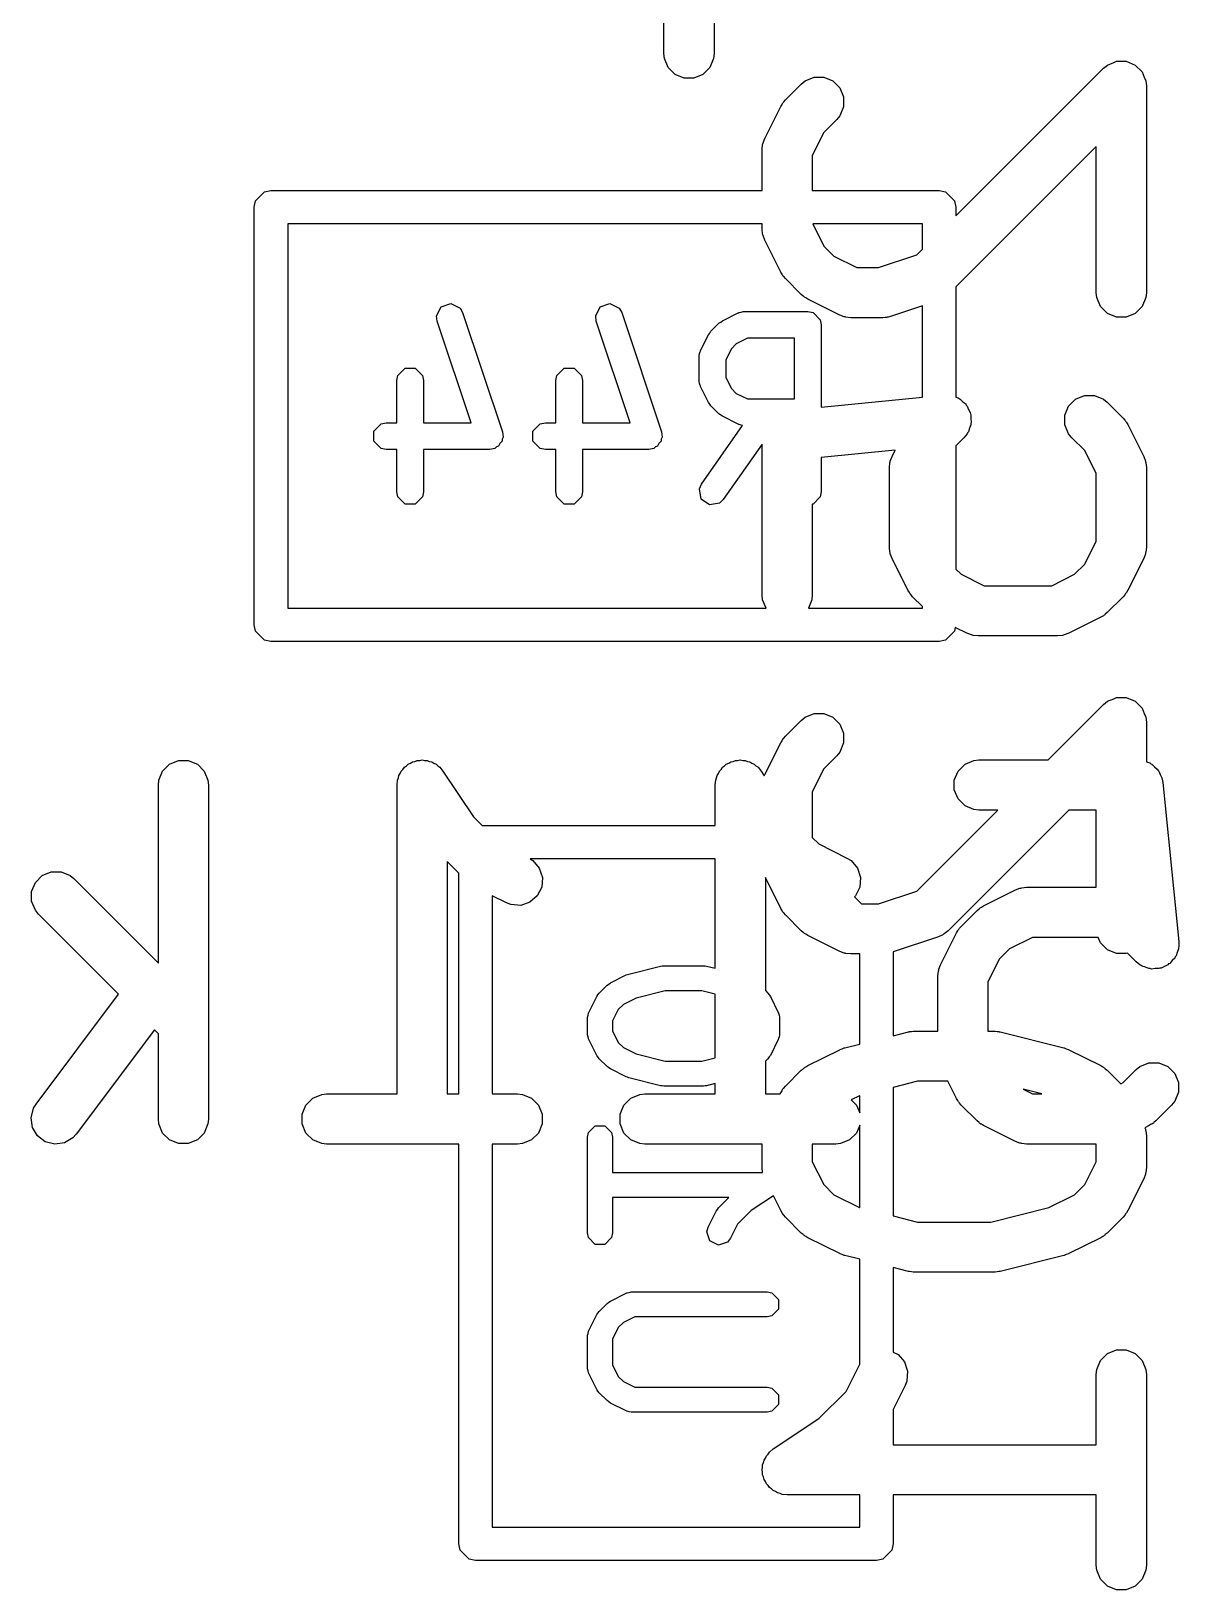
# Model space of a CAD drawing. Header units: inches. Extents: x -2.1 to 1.75, y 0.25 to 2.74.
# Drawn here: x 0.9849 to 1.1201, y 1.0361 to 1.2198 of the extents above; entities that cross this region are included whole.
import ezdxf

# ---------------------------------------------------------------- set-up
doc = ezdxf.new("R2010")
doc.units = ezdxf.units.IN
doc.header["$MEASUREMENT"] = 0
doc.layers.add('BLACK', color=250, linetype='CONTINUOUS')

msp = doc.modelspace()

# ---------------------------------------------------------------- linework, layer by layer
at = {"layer": 'BLACK', "linetype": 'CONTINUOUS'}
for p, q in [((1.05944, 1.21711), (1.05944, 1.23585)), ((1.06535, 1.2329), (1.06535, 1.21711)), ((1.0595, 1.21653), (1.05944, 1.21711)), ((1.05994, 1.21547), (1.0595, 1.21653)), ((1.06529, 1.21653), (1.06485, 1.21547)), ((1.06535, 1.21711), (1.06529, 1.21653)), ((1.11245, 1.21608), (1.11276, 1.21621)), ((1.11276, 1.21621), (1.11392, 1.21621)), ((1.11392, 1.21621), (1.11498, 1.21577)), ((1.06075, 1.21465), (1.05994, 1.21547)), ((1.06182, 1.21421), (1.06075, 1.21465)), ((1.06403, 1.21465), (1.06297, 1.21421)), ((1.06485, 1.21547), (1.06403, 1.21465)), ((1.07608, 1.21389), (1.07714, 1.21433)), ((1.07714, 1.21433), (1.07829, 1.21433)), ((1.07829, 1.21433), (1.07936, 1.21389)), ((1.09384, 1.19799), (1.11125, 1.2154)), ((1.11125, 1.2154), (1.1117, 1.21577)), ((1.1117, 1.21577), (1.11245, 1.21608)), ((1.11498, 1.21577), (1.11579, 1.21495)), ((1.11579, 1.21495), (1.11605, 1.21433)), ((1.11605, 1.21433), (1.11624, 1.21389)), ((1.06297, 1.21421), (1.06182, 1.21421)), ((1.07376, 1.21165), (1.07563, 1.21352)), ((1.07563, 1.21352), (1.07608, 1.21389)), ((1.07936, 1.21389), (1.08017, 1.21308)), ((1.08017, 1.21308), (1.08061, 1.21201)), ((1.11624, 1.21389), (1.11629, 1.21331)), ((1.11629, 1.21331), (1.11629, 1.18894)), ((1.07133, 1.20713), (1.0732, 1.21088)), ((1.0732, 1.21088), (1.07336, 1.21113)), ((1.07336, 1.21113), (1.07339, 1.2112)), ((1.07339, 1.2112), (1.07346, 1.21128)), ((1.07346, 1.21128), (1.07351, 1.21137)), ((1.07351, 1.21137), (1.07357, 1.21142)), ((1.07357, 1.21142), (1.07376, 1.21165)), ((1.08061, 1.21086), (1.08017, 1.2098)), ((1.08061, 1.21201), (1.08061, 1.21086)), ((1.07981, 1.20935), (1.07827, 1.20781)), ((1.08017, 1.2098), (1.07981, 1.20935)), ((1.07112, 1.20659), (1.07133, 1.20713)), ((1.07827, 1.20781), (1.07692, 1.20511)), ((1.07102, 1.20581), (1.07107, 1.20639)), ((1.07102, 1.20098), (1.07102, 1.20581)), ((1.07107, 1.20639), (1.07111, 1.20649)), ((1.07111, 1.20649), (1.07112, 1.20659)), ((1.07692, 1.20511), (1.07692, 1.20098)), ((1.11039, 1.20618), (1.09384, 1.18963)), ((1.11039, 1.18894), (1.11039, 1.20618)), ((1.01116, 1.19902), (1.01131, 1.19977)), ((1.01131, 1.19977), (1.01238, 1.20083)), ((1.01238, 1.20083), (1.01313, 1.20098)), ((1.01313, 1.20098), (1.07102, 1.20098)), ((1.07692, 1.20098), (1.09187, 1.20098)), ((1.09187, 1.20098), (1.09262, 1.20083)), ((1.09262, 1.20083), (1.09369, 1.19977)), ((1.09369, 1.19977), (1.09384, 1.19902)), ((1.01116, 1.1498), (1.01116, 1.19902)), ((1.09384, 1.19902), (1.09384, 1.19799)), ((1.0151, 1.19705), (1.0151, 1.15177)), ((1.07102, 1.19705), (1.0151, 1.19705)), ((1.07102, 1.19644), (1.07102, 1.19705)), ((1.07107, 1.19586), (1.07102, 1.19644)), ((1.07697, 1.19705), (1.07827, 1.19444)), ((1.0899, 1.19705), (1.07697, 1.19705)), ((1.0899, 1.19405), (1.0899, 1.19705)), ((1.07111, 1.19576), (1.07107, 1.19586)), ((1.07112, 1.19566), (1.07111, 1.19576)), ((1.07133, 1.19512), (1.07112, 1.19566)), ((1.0732, 1.19137), (1.07133, 1.19512)), ((1.07827, 1.19444), (1.07947, 1.19324)), ((1.08925, 1.19339), (1.0899, 1.19405)), ((1.07947, 1.19324), (1.08217, 1.19189)), ((1.08474, 1.19189), (1.08925, 1.19339)), ((1.07336, 1.19112), (1.0732, 1.19137)), ((1.07339, 1.19105), (1.07336, 1.19112)), ((1.07346, 1.19097), (1.07339, 1.19105)), ((1.07351, 1.19088), (1.07346, 1.19097)), ((1.07357, 1.19083), (1.07351, 1.19088)), ((1.07376, 1.1906), (1.07357, 1.19083)), ((1.07563, 1.18873), (1.07376, 1.1906)), ((1.08217, 1.19189), (1.08474, 1.19189)), ((1.07586, 1.18854), (1.07563, 1.18873)), ((1.07591, 1.18848), (1.07586, 1.18854)), ((1.09384, 1.18963), (1.09384, 1.17663)), ((1.11044, 1.18836), (1.11039, 1.18894)), ((1.11629, 1.18894), (1.11624, 1.18836)), ((1.03265, 1.1862), (1.03319, 1.18728)), ((1.03319, 1.18728), (1.03433, 1.18766)), ((1.03433, 1.18766), (1.03541, 1.18712)), ((1.03541, 1.18712), (1.03571, 1.18659)), ((1.0514, 1.1862), (1.05194, 1.18728)), ((1.05194, 1.18728), (1.05308, 1.18766)), ((1.05308, 1.18766), (1.05416, 1.18712)), ((1.05416, 1.18712), (1.05446, 1.18659)), ((1.06855, 1.18666), (1.06879, 1.18672)), ((1.06879, 1.18672), (1.06883, 1.18671)), ((1.06883, 1.18671), (1.0689, 1.18673)), ((1.0689, 1.18673), (1.0764, 1.18673)), ((1.076, 1.18843), (1.07591, 1.18848)), ((1.07608, 1.18836), (1.076, 1.18843)), ((1.07615, 1.18833), (1.07608, 1.18836)), ((1.0764, 1.18817), (1.07615, 1.18833)), ((1.08015, 1.1863), (1.0764, 1.18817)), ((1.0764, 1.18673), (1.07701, 1.18661)), ((1.0899, 1.18739), (1.08615, 1.18614)), ((1.0899, 1.17663), (1.0899, 1.18739)), ((1.11088, 1.1873), (1.11044, 1.18836)), ((1.1117, 1.18648), (1.11088, 1.1873)), ((1.11579, 1.1873), (1.11498, 1.18648)), ((1.11624, 1.18836), (1.11579, 1.1873)), ((1.03273, 1.18559), (1.03265, 1.1862)), ((1.03672, 1.1736), (1.03273, 1.18559)), ((1.03571, 1.18659), (1.0404, 1.17253)), ((1.05147, 1.18559), (1.0514, 1.1862)), ((1.05547, 1.1736), (1.05147, 1.18559)), ((1.05446, 1.18659), (1.05915, 1.17253)), ((1.06498, 1.18439), (1.06592, 1.18533)), ((1.06592, 1.18533), (1.06613, 1.18547)), ((1.06613, 1.18547), (1.06633, 1.18562)), ((1.06633, 1.18562), (1.0682, 1.18656)), ((1.0682, 1.18656), (1.06828, 1.18658)), ((1.06828, 1.18658), (1.0683, 1.18661)), ((1.0683, 1.18661), (1.06855, 1.18666)), ((1.07701, 1.18661), (1.07786, 1.18575)), ((1.07786, 1.18575), (1.07798, 1.18515)), ((1.07798, 1.18515), (1.07798, 1.17543)), ((1.08069, 1.18609), (1.08015, 1.1863)), ((1.08079, 1.18608), (1.08069, 1.18609)), ((1.08089, 1.18604), (1.08079, 1.18608)), ((1.08147, 1.18599), (1.08089, 1.18604)), ((1.08522, 1.18599), (1.08147, 1.18599)), ((1.08551, 1.18601), (1.08522, 1.18599)), ((1.08559, 1.18601), (1.08551, 1.18601)), ((1.08569, 1.18603), (1.08559, 1.18601)), ((1.08579, 1.18604), (1.08569, 1.18603)), ((1.08587, 1.18607), (1.08579, 1.18604)), ((1.08615, 1.18614), (1.08587, 1.18607)), ((1.11276, 1.18604), (1.1117, 1.18648)), ((1.11392, 1.18604), (1.11276, 1.18604)), ((1.11498, 1.18648), (1.11392, 1.18604)), ((1.06375, 1.18211), (1.06468, 1.18398)), ((1.06468, 1.18398), (1.06484, 1.18418)), ((1.06484, 1.18418), (1.06498, 1.18439)), ((1.06928, 1.18358), (1.06796, 1.18292)), ((1.07483, 1.18358), (1.06928, 1.18358)), ((1.07483, 1.17642), (1.07483, 1.18358)), ((1.06358, 1.18151), (1.06365, 1.18176)), ((1.0636, 1.18148), (1.06358, 1.18151)), ((1.06358, 1.1814), (1.0636, 1.18148)), ((1.06358, 1.17859), (1.06358, 1.1814)), ((1.06365, 1.18176), (1.0637, 1.182)), ((1.0637, 1.182), (1.06373, 1.18203)), ((1.06373, 1.18203), (1.06375, 1.18211)), ((1.06739, 1.18234), (1.06673, 1.18103)), ((1.06796, 1.18292), (1.06739, 1.18234)), ((1.02808, 1.17919), (1.02893, 1.18004)), ((1.02893, 1.18004), (1.03014, 1.18004)), ((1.03014, 1.18004), (1.03099, 1.17919)), ((1.04683, 1.17919), (1.04768, 1.18004)), ((1.04768, 1.18004), (1.04888, 1.18004)), ((1.04888, 1.18004), (1.04974, 1.17919)), ((1.06673, 1.18103), (1.06673, 1.17896)), ((1.02796, 1.17859), (1.02808, 1.17919)), ((1.02796, 1.1736), (1.02796, 1.17859)), ((1.03099, 1.17919), (1.03111, 1.17859)), ((1.03111, 1.17859), (1.03111, 1.1736)), ((1.04671, 1.17859), (1.04683, 1.17919)), ((1.04671, 1.1736), (1.04671, 1.17859)), ((1.04974, 1.17919), (1.04986, 1.17859)), ((1.04986, 1.17859), (1.04986, 1.1736)), ((1.0636, 1.17851), (1.06358, 1.17859)), ((1.06358, 1.17848), (1.0636, 1.17851)), ((1.06365, 1.17823), (1.06358, 1.17848)), ((1.0637, 1.17799), (1.06365, 1.17823)), ((1.06373, 1.17796), (1.0637, 1.17799)), ((1.06375, 1.17789), (1.06373, 1.17796)), ((1.06468, 1.17601), (1.06375, 1.17789)), ((1.06673, 1.17896), (1.06739, 1.17765)), ((1.06739, 1.17765), (1.06796, 1.17707)), ((1.06484, 1.17581), (1.06468, 1.17601)), ((1.06498, 1.1756), (1.06484, 1.17581)), ((1.06796, 1.17707), (1.06928, 1.17642)), ((1.06928, 1.17642), (1.07483, 1.17642)), ((1.07798, 1.17543), (1.0899, 1.17663)), ((1.09384, 1.17663), (1.0941, 1.17655)), ((1.0941, 1.17655), (1.09422, 1.17645)), ((1.09422, 1.17645), (1.09436, 1.1764)), ((1.09436, 1.1764), (1.09466, 1.17609)), ((1.09466, 1.17609), (1.095, 1.17582)), ((1.095, 1.17582), (1.09507, 1.17569)), ((1.09507, 1.17569), (1.09517, 1.17558)), ((1.10713, 1.17558), (1.10795, 1.1764)), ((1.10795, 1.1764), (1.10901, 1.17684)), ((1.10901, 1.17684), (1.11017, 1.17684)), ((1.11017, 1.17684), (1.11123, 1.1764)), ((1.11123, 1.1764), (1.11168, 1.17603)), ((1.11168, 1.17603), (1.11355, 1.17415)), ((1.06592, 1.17466), (1.06498, 1.1756)), ((1.06613, 1.17452), (1.06592, 1.17466)), ((1.06633, 1.17437), (1.06613, 1.17452)), ((1.0682, 1.17343), (1.06633, 1.17437)), ((1.09517, 1.17558), (1.09534, 1.17518)), ((1.09534, 1.17518), (1.09554, 1.1748)), ((1.09554, 1.1748), (1.09556, 1.17465)), ((1.09556, 1.17465), (1.09561, 1.17452)), ((1.09561, 1.17452), (1.09561, 1.17409)), ((1.09561, 1.17409), (1.09566, 1.17366)), ((1.10669, 1.17452), (1.10713, 1.17558)), ((1.10669, 1.17336), (1.10669, 1.17452)), ((1.11355, 1.17415), (1.11374, 1.17393)), ((1.11374, 1.17393), (1.1138, 1.17388)), ((1.1138, 1.17388), (1.11385, 1.17379)), ((1.02527, 1.17263), (1.02612, 1.17348)), ((1.02527, 1.17143), (1.02527, 1.17263)), ((1.02612, 1.17348), (1.02672, 1.1736)), ((1.02672, 1.1736), (1.02796, 1.1736)), ((1.03111, 1.1736), (1.03672, 1.1736)), ((1.0404, 1.17253), (1.04048, 1.17192)), ((1.04401, 1.17263), (1.04487, 1.17348)), ((1.04401, 1.17143), (1.04401, 1.17263)), ((1.04487, 1.17348), (1.04547, 1.1736)), ((1.04547, 1.1736), (1.04671, 1.1736)), ((1.04986, 1.1736), (1.05547, 1.1736)), ((1.05915, 1.17253), (1.05923, 1.17192)), ((1.06386, 1.16637), (1.06871, 1.17329)), ((1.06828, 1.17341), (1.0682, 1.17343)), ((1.0683, 1.17339), (1.06828, 1.17341)), ((1.06855, 1.17334), (1.0683, 1.17339)), ((1.06871, 1.17329), (1.06855, 1.17334)), ((1.09517, 1.1723), (1.0948, 1.17185)), ((1.09523, 1.17244), (1.09517, 1.1723)), ((1.09532, 1.17255), (1.09523, 1.17244)), ((1.09545, 1.17297), (1.09532, 1.17255)), ((1.09561, 1.17336), (1.09545, 1.17297)), ((1.09566, 1.17366), (1.09561, 1.17351)), ((1.09561, 1.17351), (1.09561, 1.17336)), ((1.10713, 1.1723), (1.10669, 1.17336)), ((1.1075, 1.17185), (1.10713, 1.1723)), ((1.11385, 1.17379), (1.11392, 1.17371)), ((1.11392, 1.17371), (1.11395, 1.17363)), ((1.11395, 1.17363), (1.11411, 1.17339)), ((1.11411, 1.17339), (1.11598, 1.16964)), ((1.02612, 1.17057), (1.02527, 1.17143)), ((1.02672, 1.17045), (1.02612, 1.17057)), ((1.02796, 1.17045), (1.02672, 1.17045)), ((1.02796, 1.16547), (1.02796, 1.17045)), ((1.03891, 1.17045), (1.03111, 1.17045)), ((1.03111, 1.17045), (1.03111, 1.16547)), ((1.03951, 1.17057), (1.03891, 1.17045)), ((1.03969, 1.17076), (1.03951, 1.17057)), ((1.03994, 1.17084), (1.03969, 1.17076)), ((1.0401, 1.17117), (1.03994, 1.17084)), ((1.04036, 1.17143), (1.0401, 1.17117)), ((1.04048, 1.17192), (1.04036, 1.17168)), ((1.04036, 1.17168), (1.04036, 1.17143)), ((1.04487, 1.17057), (1.04401, 1.17143)), ((1.04547, 1.17045), (1.04487, 1.17057)), ((1.04671, 1.17045), (1.04547, 1.17045)), ((1.04671, 1.16547), (1.04671, 1.17045)), ((1.05766, 1.17045), (1.04986, 1.17045)), ((1.04986, 1.17045), (1.04986, 1.16547)), ((1.05826, 1.17057), (1.05766, 1.17045)), ((1.05844, 1.17076), (1.05826, 1.17057)), ((1.05869, 1.17084), (1.05844, 1.17076)), ((1.05885, 1.17117), (1.05869, 1.17084)), ((1.05911, 1.17143), (1.05885, 1.17117)), ((1.05923, 1.17192), (1.05911, 1.17168)), ((1.05911, 1.17168), (1.05911, 1.17143)), ((1.07102, 1.17109), (1.06644, 1.16456)), ((1.07102, 1.15332), (1.07102, 1.17109)), ((1.08669, 1.17037), (1.07798, 1.1695)), ((1.08633, 1.16964), (1.08669, 1.17037)), ((1.0948, 1.17185), (1.09384, 1.17089)), ((1.09384, 1.17089), (1.09384, 1.15637)), ((1.10904, 1.17032), (1.1075, 1.17185)), ((1.11039, 1.16762), (1.10904, 1.17032)), ((1.07798, 1.1695), (1.07798, 1.16547)), ((1.08601, 1.16832), (1.08607, 1.16889)), ((1.08607, 1.16889), (1.08611, 1.16899)), ((1.08611, 1.16899), (1.08612, 1.1691)), ((1.08612, 1.1691), (1.08633, 1.16964)), ((1.11598, 1.16964), (1.11619, 1.1691)), ((1.11619, 1.1691), (1.11619, 1.16899)), ((1.11619, 1.16899), (1.11624, 1.16889)), ((1.11624, 1.16889), (1.11629, 1.16832)), ((1.08601, 1.15894), (1.08601, 1.16832)), ((1.11039, 1.15964), (1.11039, 1.16762)), ((1.11629, 1.16832), (1.11629, 1.15894)), ((1.02808, 1.16486), (1.02796, 1.16547)), ((1.02893, 1.16401), (1.02808, 1.16486)), ((1.03099, 1.16486), (1.03014, 1.16401)), ((1.03111, 1.16547), (1.03099, 1.16486)), ((1.04683, 1.16486), (1.04671, 1.16547)), ((1.04768, 1.16401), (1.04683, 1.16486)), ((1.04974, 1.16486), (1.04888, 1.16401)), ((1.04986, 1.16547), (1.04974, 1.16486)), ((1.06362, 1.16581), (1.06386, 1.16637)), ((1.06383, 1.16462), (1.06362, 1.16581)), ((1.07786, 1.16486), (1.07701, 1.16401)), ((1.07798, 1.16547), (1.07786, 1.16486)), ((1.03014, 1.16401), (1.02893, 1.16401)), ((1.04888, 1.16401), (1.04768, 1.16401)), ((1.06481, 1.16393), (1.06383, 1.16462)), ((1.066, 1.16414), (1.06481, 1.16393)), ((1.06644, 1.16456), (1.066, 1.16414)), ((1.07701, 1.16401), (1.07692, 1.16401)), ((1.07692, 1.16401), (1.07692, 1.15332)), ((1.10904, 1.15694), (1.11039, 1.15964)), ((1.08607, 1.15837), (1.08601, 1.15894)), ((1.08611, 1.15827), (1.08607, 1.15837)), ((1.08612, 1.15816), (1.08611, 1.15827)), ((1.08633, 1.15762), (1.08612, 1.15816)), ((1.0882, 1.15387), (1.08633, 1.15762)), ((1.11598, 1.15762), (1.11411, 1.15387)), ((1.11619, 1.15816), (1.11598, 1.15762)), ((1.11624, 1.15837), (1.11619, 1.15827)), ((1.11619, 1.15827), (1.11619, 1.15816)), ((1.11629, 1.15894), (1.11624, 1.15837)), ((1.09384, 1.15637), (1.09447, 1.15575)), ((1.09447, 1.15575), (1.09716, 1.1544)), ((1.10514, 1.1544), (1.10784, 1.15575)), ((1.10784, 1.15575), (1.10904, 1.15694)), ((1.08836, 1.15362), (1.0882, 1.15387)), ((1.09716, 1.1544), (1.10514, 1.1544)), ((1.11411, 1.15387), (1.11395, 1.15362)), ((1.07107, 1.15274), (1.07102, 1.15332)), ((1.07148, 1.15177), (1.07107, 1.15274)), ((1.07687, 1.15274), (1.07646, 1.15177)), ((1.07692, 1.15332), (1.07687, 1.15274)), ((1.08839, 1.15355), (1.08836, 1.15362)), ((1.08845, 1.15347), (1.08839, 1.15355)), ((1.08851, 1.15338), (1.08845, 1.15347)), ((1.08857, 1.15333), (1.08851, 1.15338)), ((1.08875, 1.15311), (1.08857, 1.15333)), ((1.0899, 1.15196), (1.08875, 1.15311)), ((1.0899, 1.15177), (1.0899, 1.15196)), ((1.11355, 1.15311), (1.11168, 1.15123)), ((1.11374, 1.15333), (1.11355, 1.15311)), ((1.1138, 1.15338), (1.11374, 1.15333)), ((1.11385, 1.15347), (1.1138, 1.15338)), ((1.11392, 1.15355), (1.11385, 1.15347)), ((1.11395, 1.15362), (1.11392, 1.15355)), ((1.0151, 1.15177), (1.07148, 1.15177)), ((1.07646, 1.15177), (1.0899, 1.15177)), ((1.11091, 1.15068), (1.10716, 1.1488)), ((1.11116, 1.15083), (1.11091, 1.15068)), ((1.11123, 1.15086), (1.11116, 1.15083)), ((1.11131, 1.15093), (1.11123, 1.15086)), ((1.1114, 1.15099), (1.11131, 1.15093)), ((1.11145, 1.15104), (1.1114, 1.15099)), ((1.11168, 1.15123), (1.11145, 1.15104)), ((1.01131, 1.14905), (1.01116, 1.1498)), ((1.01238, 1.14798), (1.01131, 1.14905)), ((1.09369, 1.14905), (1.09262, 1.14798)), ((1.09378, 1.14949), (1.09369, 1.14905)), ((1.09515, 1.1488), (1.09378, 1.14949)), ((1.09569, 1.1486), (1.09515, 1.1488)), ((1.09579, 1.14859), (1.09569, 1.1486)), ((1.09589, 1.14855), (1.09579, 1.14859)), ((1.09647, 1.14849), (1.09589, 1.14855)), ((1.10584, 1.14849), (1.09647, 1.14849)), ((1.10642, 1.14855), (1.10584, 1.14849)), ((1.10651, 1.14859), (1.10642, 1.14855)), ((1.10662, 1.1486), (1.10651, 1.14859)), ((1.10716, 1.1488), (1.10662, 1.1486)), ((1.01313, 1.14783), (1.01238, 1.14798)), ((1.09187, 1.14783), (1.01313, 1.14783)), ((1.09262, 1.14798), (1.09187, 1.14783)), ((1.11125, 1.14041), (1.1117, 1.14078)), ((1.1117, 1.14078), (1.11245, 1.14109)), ((1.11245, 1.14109), (1.11276, 1.14122)), ((1.11276, 1.14122), (1.11392, 1.14122)), ((1.11392, 1.14122), (1.11498, 1.14078)), ((1.11498, 1.14078), (1.11579, 1.13996)), ((1.07608, 1.1389), (1.07714, 1.13934)), ((1.07714, 1.13934), (1.07829, 1.13934)), ((1.07829, 1.13934), (1.07936, 1.1389)), ((1.10471, 1.13387), (1.11125, 1.14041)), ((1.11579, 1.13996), (1.11605, 1.13934)), ((1.11605, 1.13934), (1.11624, 1.1389)), ((1.07376, 1.13666), (1.07563, 1.13853)), ((1.07563, 1.13853), (1.07608, 1.1389)), ((1.07936, 1.1389), (1.08017, 1.13809)), ((1.08017, 1.13809), (1.08061, 1.13702)), ((1.11624, 1.1389), (1.11629, 1.13832)), ((1.11629, 1.13832), (1.11629, 1.13364)), ((1.07133, 1.13214), (1.0732, 1.13589)), ((1.0732, 1.13589), (1.07336, 1.13614)), ((1.07336, 1.13614), (1.07339, 1.13621)), ((1.07339, 1.13621), (1.07346, 1.13629)), ((1.07346, 1.13629), (1.07351, 1.13638)), ((1.07351, 1.13638), (1.07357, 1.13643)), ((1.07357, 1.13643), (1.07376, 1.13666)), ((1.08061, 1.13587), (1.08017, 1.1348)), ((1.08061, 1.13702), (1.08061, 1.13587)), ((1.00118, 1.13337), (1.00224, 1.13381)), ((1.00224, 1.13381), (1.00339, 1.13381)), ((1.00339, 1.13381), (1.00446, 1.13337)), ((1.0293, 1.13337), (1.02957, 1.13348)), ((1.02957, 1.13348), (1.02981, 1.13364)), ((1.02981, 1.13364), (1.0301, 1.1337)), ((1.0301, 1.1337), (1.03036, 1.13381)), ((1.03036, 1.13381), (1.03066, 1.13381)), ((1.03066, 1.13381), (1.03094, 1.13387)), ((1.03094, 1.13387), (1.03123, 1.13381)), ((1.03123, 1.13381), (1.03152, 1.13381)), ((1.03152, 1.13381), (1.03179, 1.1337)), ((1.03179, 1.1337), (1.03207, 1.13364)), ((1.03207, 1.13364), (1.03231, 1.13348)), ((1.03231, 1.13348), (1.03258, 1.13337)), ((1.06679, 1.13337), (1.06707, 1.13348)), ((1.06707, 1.13348), (1.06731, 1.13364)), ((1.06731, 1.13364), (1.06759, 1.1337)), ((1.06759, 1.1337), (1.06786, 1.13381)), ((1.06786, 1.13381), (1.06815, 1.13381)), ((1.06815, 1.13381), (1.06844, 1.13387)), ((1.06844, 1.13387), (1.06872, 1.13381)), ((1.06872, 1.13381), (1.06901, 1.13381)), ((1.06901, 1.13381), (1.06928, 1.1337)), ((1.06928, 1.1337), (1.06957, 1.13364)), ((1.06957, 1.13364), (1.06981, 1.13348)), ((1.06981, 1.13348), (1.07008, 1.13337)), ((1.07981, 1.13436), (1.07827, 1.13282)), ((1.08017, 1.1348), (1.07981, 1.13436)), ((1.09492, 1.13337), (1.09598, 1.13381)), ((1.09598, 1.13381), (1.09656, 1.13387)), ((1.09656, 1.13387), (1.10471, 1.13387)), ((1.11629, 1.13364), (1.11669, 1.13352)), ((1.11669, 1.13352), (1.11681, 1.13342)), ((1.11681, 1.13342), (1.11695, 1.13337)), ((0.99992, 1.13149), (1.00036, 1.13255)), ((1.00036, 1.13255), (1.00118, 1.13337)), ((1.00446, 1.13337), (1.00527, 1.13255)), ((1.00527, 1.13255), (1.00571, 1.13149)), ((1.02804, 1.13149), (1.02816, 1.13176)), ((1.02816, 1.13176), (1.02821, 1.13205)), ((1.02821, 1.13205), (1.02837, 1.13229)), ((1.02837, 1.13229), (1.02849, 1.13255)), ((1.02849, 1.13255), (1.02869, 1.13276)), ((1.02869, 1.13276), (1.02885, 1.133)), ((1.02885, 1.133), (1.0291, 1.13316)), ((1.0291, 1.13316), (1.0293, 1.13337)), ((1.03258, 1.13337), (1.03279, 1.13316)), ((1.03279, 1.13316), (1.03303, 1.133)), ((1.03303, 1.133), (1.03339, 1.13256)), ((1.03339, 1.13256), (1.0334, 1.13255)), ((1.0334, 1.13255), (1.0334, 1.13255)), ((1.0334, 1.13255), (1.0334, 1.13255)), ((1.0334, 1.13255), (1.03698, 1.12717)), ((1.06554, 1.13149), (1.06565, 1.13176)), ((1.06565, 1.13176), (1.06571, 1.13205)), ((1.06571, 1.13205), (1.06587, 1.13229)), ((1.06587, 1.13229), (1.06598, 1.13255)), ((1.06598, 1.13255), (1.06619, 1.13276)), ((1.06619, 1.13276), (1.06635, 1.133)), ((1.06635, 1.133), (1.06659, 1.13316)), ((1.06659, 1.13316), (1.06679, 1.13337)), ((1.07008, 1.13337), (1.07028, 1.13316)), ((1.07028, 1.13316), (1.07053, 1.133)), ((1.07053, 1.133), (1.07089, 1.13256)), ((1.07089, 1.13256), (1.07089, 1.13255)), ((1.07089, 1.13255), (1.07089, 1.13255)), ((1.07089, 1.13255), (1.07089, 1.13255)), ((1.07089, 1.13255), (1.07127, 1.13199)), ((1.07127, 1.13199), (1.07133, 1.13214)), ((1.07827, 1.13282), (1.07692, 1.13012)), ((1.09366, 1.13149), (1.0941, 1.13255)), ((1.0941, 1.13255), (1.09492, 1.13337)), ((1.11695, 1.13337), (1.11725, 1.13306)), ((1.11725, 1.13306), (1.11758, 1.13279)), ((1.11758, 1.13279), (1.11765, 1.13266)), ((1.11765, 1.13266), (1.11776, 1.13255)), ((1.11776, 1.13255), (1.11792, 1.13215)), ((1.11792, 1.13215), (1.11813, 1.13177)), ((1.11813, 1.13177), (1.11817, 1.13156)), ((0.99987, 1.13091), (0.99992, 1.13149)), ((0.99987, 1.10992), (0.99987, 1.13091)), ((1.00571, 1.13149), (1.00577, 1.13091)), ((1.00577, 1.13091), (1.00577, 1.09154)), ((1.02799, 1.13092), (1.02804, 1.13149)), ((1.02799, 1.13091), (1.02799, 1.13092)), ((1.02799, 1.13092), (1.02799, 1.13092)), ((1.02799, 1.0945), (1.02799, 1.13091)), ((1.02799, 1.13091), (1.02799, 1.13091)), ((1.06548, 1.13092), (1.06554, 1.13149)), ((1.06548, 1.13091), (1.06548, 1.13092)), ((1.06548, 1.13092), (1.06548, 1.13092)), ((1.06548, 1.12614), (1.06548, 1.13091)), ((1.06548, 1.13091), (1.06548, 1.13091)), ((1.07692, 1.13012), (1.07692, 1.12473)), ((1.09366, 1.13034), (1.09366, 1.13149)), ((1.0941, 1.12927), (1.09366, 1.13034)), ((1.11817, 1.13156), (1.1182, 1.13149)), ((1.1182, 1.13149), (1.1182, 1.13142)), ((1.1182, 1.13142), (1.11824, 1.13121)), ((1.11824, 1.13121), (1.12012, 1.11246)), ((1.08925, 1.1184), (1.0988, 1.12796)), ((1.10715, 1.12796), (1.09293, 1.11374)), ((1.09492, 1.12846), (1.0941, 1.12927)), ((1.09598, 1.12802), (1.09492, 1.12846)), ((1.09656, 1.12796), (1.09598, 1.12802)), ((1.0988, 1.12796), (1.09656, 1.12796)), ((1.11039, 1.12796), (1.10715, 1.12796)), ((1.11039, 1.11887), (1.11039, 1.12796)), ((1.03698, 1.12717), (1.03801, 1.12614)), ((1.03801, 1.12614), (1.06548, 1.12614)), ((1.07692, 1.12473), (1.07768, 1.12397)), ((1.07768, 1.12397), (1.081, 1.12231)), ((0.98618, 1.12024), (0.98724, 1.12069)), ((0.98724, 1.12069), (0.9884, 1.12069)), ((0.9884, 1.12069), (0.98946, 1.12024)), ((1.03528, 1.12053), (1.03389, 1.12191)), ((1.03389, 1.12191), (1.03389, 1.0945)), ((1.04367, 1.1222), (1.044, 1.122)), ((1.06548, 1.1222), (1.04367, 1.1222)), ((1.044, 1.122), (1.04475, 1.12113)), ((1.04475, 1.12113), (1.04512, 1.12003)), ((1.06548, 1.10932), (1.06548, 1.1222)), ((1.081, 1.12231), (1.08149, 1.122)), ((1.08149, 1.122), (1.08225, 1.12113)), ((1.08225, 1.12113), (1.08261, 1.12003)), ((0.98492, 1.11837), (0.98537, 1.11943)), ((0.98537, 1.11943), (0.98618, 1.12024)), ((0.98946, 1.12024), (0.98991, 1.11988)), ((0.98991, 1.11988), (0.99987, 1.10992)), ((1.03528, 1.0945), (1.03528, 1.12053)), ((1.04504, 1.11888), (1.04452, 1.11785)), ((1.04512, 1.12003), (1.04504, 1.11888)), ((1.0732, 1.11638), (1.07139, 1.12001)), ((1.07139, 1.12001), (1.07139, 1.10669)), ((1.08253, 1.11888), (1.08202, 1.11785)), ((1.08261, 1.12003), (1.08253, 1.11888)), ((1.10086, 1.11856), (1.1014, 1.11876)), ((1.1014, 1.11876), (1.10151, 1.11877)), ((1.10151, 1.11877), (1.10161, 1.11881)), ((1.10161, 1.11881), (1.10218, 1.11887)), ((1.10218, 1.11887), (1.11039, 1.11887)), ((0.98492, 1.11721), (0.98492, 1.11837)), ((0.98537, 1.11615), (0.98492, 1.11721)), ((1.04087, 1.11702), (1.03921, 1.11785)), ((1.03921, 1.11785), (1.03921, 1.0945)), ((1.04141, 1.11682), (1.04087, 1.11702)), ((1.04365, 1.1171), (1.04256, 1.11673)), ((1.04452, 1.11785), (1.04365, 1.1171)), ((1.08202, 1.11785), (1.08189, 1.11774)), ((1.08189, 1.11774), (1.08273, 1.1169)), ((1.08273, 1.1169), (1.08474, 1.1169)), ((1.08474, 1.1169), (1.08925, 1.1184)), ((1.09711, 1.11668), (1.10086, 1.11856)), ((0.98573, 1.1157), (0.98537, 1.11615)), ((0.99517, 1.10626), (0.98573, 1.1157)), ((1.04256, 1.11673), (1.04141, 1.11682)), ((1.07336, 1.11613), (1.0732, 1.11638)), ((1.07339, 1.11606), (1.07336, 1.11613)), ((1.07346, 1.11598), (1.07339, 1.11606)), ((1.07351, 1.11589), (1.07346, 1.11598)), ((1.07357, 1.11584), (1.07351, 1.11589)), ((1.07376, 1.11561), (1.07357, 1.11584)), ((1.07563, 1.11374), (1.07376, 1.11561)), ((1.09447, 1.11425), (1.09634, 1.11613)), ((1.09634, 1.11613), (1.09657, 1.11631)), ((1.09657, 1.11631), (1.09662, 1.11637)), ((1.09662, 1.11637), (1.09671, 1.11643)), ((1.09671, 1.11643), (1.09679, 1.11649)), ((1.09679, 1.11649), (1.09686, 1.11652)), ((1.09686, 1.11652), (1.09711, 1.11668)), ((1.07586, 1.11355), (1.07563, 1.11374)), ((1.07591, 1.11349), (1.07586, 1.11355)), ((1.076, 1.11343), (1.07591, 1.11349)), ((1.07608, 1.11337), (1.076, 1.11343)), ((1.07615, 1.11334), (1.07608, 1.11337)), ((1.0764, 1.11318), (1.07615, 1.11334)), ((1.0923, 1.11326), (1.09178, 1.11302)), ((1.09204, 1.10974), (1.09392, 1.11349)), ((1.09238, 1.11333), (1.0923, 1.11326)), ((1.09248, 1.11337), (1.09238, 1.11333)), ((1.09293, 1.11374), (1.09248, 1.11337)), ((1.09392, 1.11349), (1.09407, 1.11373)), ((1.09407, 1.11373), (1.0941, 1.11381)), ((1.0941, 1.11381), (1.09417, 1.11389)), ((1.09417, 1.11389), (1.09422, 1.11398)), ((1.09422, 1.11398), (1.09428, 1.11403)), ((1.09428, 1.11403), (1.09447, 1.11425)), ((1.08015, 1.11131), (1.0764, 1.11318)), ((1.09178, 1.11302), (1.08646, 1.11125)), ((1.10018, 1.11161), (1.09898, 1.11042)), ((1.10288, 1.11296), (1.10018, 1.11161)), ((1.11061, 1.11296), (1.10288, 1.11296)), ((1.11088, 1.11231), (1.11061, 1.11296)), ((1.1117, 1.11149), (1.11088, 1.11231)), ((1.11276, 1.11105), (1.1117, 1.11149)), ((1.12008, 1.11159), (1.11991, 1.11119)), ((1.12012, 1.11188), (1.12008, 1.11174)), ((1.12008, 1.11174), (1.12008, 1.11159)), ((1.12012, 1.11246), (1.12012, 1.11188)), ((1.0553, 1.10864), (1.05905, 1.10958)), ((1.05905, 1.10958), (1.05923, 1.10959)), ((1.05923, 1.10959), (1.05941, 1.10962)), ((1.05941, 1.10962), (1.0641, 1.10962)), ((1.0641, 1.10962), (1.06428, 1.10959)), ((1.06428, 1.10959), (1.06446, 1.10958)), ((1.06446, 1.10958), (1.06548, 1.10932)), ((1.08069, 1.1111), (1.08015, 1.11131)), ((1.08079, 1.11109), (1.08069, 1.1111)), ((1.08089, 1.11105), (1.08079, 1.11109)), ((1.08147, 1.111), (1.08089, 1.11105)), ((1.08252, 1.111), (1.08147, 1.111)), ((1.08252, 1.10038), (1.08252, 1.111)), ((1.08646, 1.11125), (1.08646, 1.10137)), ((1.09183, 1.1092), (1.09204, 1.10974)), ((1.09898, 1.11042), (1.09763, 1.10772)), ((1.11392, 1.11105), (1.11276, 1.11105)), ((1.11406, 1.11111), (1.11392, 1.11105)), ((1.11509, 1.11008), (1.11406, 1.11111)), ((1.11554, 1.10971), (1.11509, 1.11008)), ((1.11568, 1.10965), (1.11554, 1.10971)), ((1.11579, 1.10956), (1.11568, 1.10965)), ((1.1162, 1.10943), (1.11579, 1.10956)), ((1.11842, 1.10954), (1.11804, 1.10934)), ((1.11882, 1.10971), (1.11842, 1.10954)), ((1.11892, 1.10982), (1.11882, 1.10971)), ((1.11906, 1.10989), (1.11892, 1.10982)), ((1.11933, 1.11022), (1.11906, 1.10989)), ((1.11963, 1.11052), (1.11933, 1.11022)), ((1.11969, 1.11066), (1.11963, 1.11052)), ((1.11979, 1.11078), (1.11969, 1.11066)), ((1.11991, 1.11119), (1.11979, 1.11078)), ((1.05313, 1.10759), (1.055, 1.10853)), ((1.055, 1.10853), (1.05516, 1.10857)), ((1.05516, 1.10857), (1.0553, 1.10864)), ((1.09173, 1.10842), (1.09179, 1.10899)), ((1.09173, 1.1019), (1.09173, 1.10842)), ((1.09179, 1.10899), (1.09183, 1.10909)), ((1.09183, 1.10909), (1.09183, 1.1092)), ((1.09763, 1.10772), (1.09763, 1.1019)), ((1.1166, 1.10927), (1.1162, 1.10943)), ((1.11675, 1.10927), (1.1166, 1.10927)), ((1.11689, 1.10923), (1.11675, 1.10927)), ((1.11732, 1.10927), (1.11689, 1.10923)), ((1.11776, 1.10927), (1.11732, 1.10927)), ((1.11789, 1.10933), (1.11776, 1.10927)), ((1.11804, 1.10934), (1.11789, 1.10933)), ((0.98546, 1.09331), (0.99517, 1.10626)), ((1.05059, 1.10412), (1.05153, 1.10599)), ((1.05153, 1.10599), (1.05167, 1.10618)), ((1.05167, 1.10618), (1.05181, 1.10638)), ((1.05181, 1.10638), (1.05274, 1.10731)), ((1.05274, 1.10731), (1.05294, 1.10744)), ((1.05294, 1.10744), (1.05313, 1.10759)), ((1.05959, 1.10667), (1.05618, 1.10581)), ((1.06392, 1.10667), (1.05959, 1.10667)), ((1.06548, 1.10628), (1.06392, 1.10667)), ((1.06548, 1.09876), (1.06548, 1.10628)), ((1.07139, 1.10669), (1.0717, 1.10638)), ((1.0717, 1.10638), (1.07184, 1.10618)), ((1.07184, 1.10618), (1.07198, 1.10599)), ((1.07198, 1.10599), (1.07292, 1.10412)), ((1.05055, 1.10402), (1.05057, 1.10405)), ((1.05057, 1.10405), (1.05059, 1.10412)), ((1.05406, 1.10446), (1.05339, 1.10311)), ((1.05466, 1.10506), (1.05406, 1.10446)), ((1.05618, 1.10581), (1.05466, 1.10506)), ((1.07292, 1.10412), (1.07294, 1.10405)), ((1.07294, 1.10405), (1.07296, 1.10402)), ((1.05044, 1.10356), (1.0505, 1.10379)), ((1.05045, 1.10353), (1.05044, 1.10356)), ((1.05044, 1.10346), (1.05045, 1.10353)), ((1.05044, 1.10158), (1.05044, 1.10346)), ((1.0505, 1.10379), (1.05055, 1.10402)), ((1.05339, 1.10311), (1.05339, 1.10193)), ((1.07296, 1.10402), (1.07301, 1.10379)), ((1.07301, 1.10379), (1.07307, 1.10356)), ((1.07307, 1.10356), (1.07306, 1.10353)), ((1.07306, 1.10353), (1.07307, 1.10346)), ((1.07307, 1.10346), (1.07307, 1.10158)), ((0.99939, 1.10205), (0.99018, 1.08977)), ((0.99987, 1.10157), (0.99939, 1.10205)), ((0.99987, 1.09154), (0.99987, 1.10157)), ((1.05045, 1.10151), (1.05044, 1.10158)), ((1.05044, 1.10148), (1.05045, 1.10151)), ((1.0505, 1.10125), (1.05044, 1.10148)), ((1.05055, 1.10102), (1.0505, 1.10125)), ((1.05057, 1.10099), (1.05055, 1.10102)), ((1.05059, 1.10092), (1.05057, 1.10099)), ((1.05153, 1.09905), (1.05059, 1.10092)), ((1.05339, 1.10193), (1.05406, 1.10058)), ((1.05406, 1.10058), (1.05466, 1.09998)), ((1.07292, 1.10092), (1.07198, 1.09905)), ((1.07294, 1.10099), (1.07292, 1.10092)), ((1.07296, 1.10102), (1.07294, 1.10099)), ((1.07301, 1.10125), (1.07296, 1.10102)), ((1.07307, 1.10148), (1.07301, 1.10125)), ((1.07307, 1.10158), (1.07306, 1.10151)), ((1.07306, 1.10151), (1.07307, 1.10148)), ((1.08075, 1.09994), (1.08252, 1.10038)), ((1.08646, 1.10137), (1.08825, 1.10181)), ((1.08825, 1.10181), (1.08835, 1.10183)), ((1.08835, 1.10183), (1.08839, 1.10185)), ((1.08839, 1.10185), (1.08861, 1.10187)), ((1.08861, 1.10187), (1.08882, 1.1019)), ((1.08882, 1.1019), (1.08887, 1.10189)), ((1.08887, 1.10189), (1.08897, 1.1019)), ((1.08897, 1.1019), (1.09173, 1.1019)), ((1.09763, 1.1019), (1.09834, 1.1019)), ((1.09834, 1.1019), (1.09844, 1.10189)), ((1.09844, 1.10189), (1.09848, 1.1019)), ((1.09848, 1.1019), (1.0987, 1.10187)), ((1.0987, 1.10187), (1.09892, 1.10185)), ((1.09892, 1.10185), (1.09896, 1.10183)), ((1.09896, 1.10183), (1.09906, 1.10181)), ((1.09906, 1.10181), (1.10656, 1.09994)), ((1.05167, 1.09886), (1.05153, 1.09905)), ((1.05181, 1.09866), (1.05167, 1.09886)), ((1.05274, 1.09773), (1.05181, 1.09866)), ((1.05466, 1.09998), (1.05618, 1.09923)), ((1.05618, 1.09923), (1.05959, 1.09837)), ((1.06392, 1.09837), (1.06548, 1.09876)), ((1.0717, 1.09866), (1.07139, 1.09835)), ((1.07184, 1.09886), (1.0717, 1.09866)), ((1.07198, 1.09905), (1.07184, 1.09886)), ((1.0764, 1.09784), (1.08015, 1.09972)), ((1.08015, 1.09972), (1.08019, 1.09973)), ((1.08019, 1.09973), (1.08021, 1.09975)), ((1.08021, 1.09975), (1.08045, 1.09983)), ((1.08045, 1.09983), (1.08069, 1.09992)), ((1.08069, 1.09992), (1.08071, 1.09992)), ((1.08071, 1.09992), (1.08075, 1.09994)), ((1.10656, 1.09994), (1.1066, 1.09992)), ((1.1066, 1.09992), (1.10662, 1.09992)), ((1.10662, 1.09992), (1.10686, 1.09983)), ((1.10686, 1.09983), (1.1071, 1.09975)), ((1.1071, 1.09975), (1.10712, 1.09973)), ((1.10712, 1.09973), (1.10716, 1.09972)), ((1.10716, 1.09972), (1.11091, 1.09784)), ((1.05294, 1.09759), (1.05274, 1.09773)), ((1.05313, 1.09745), (1.05294, 1.09759)), ((1.055, 1.09651), (1.05313, 1.09745)), ((1.05959, 1.09837), (1.06392, 1.09837)), ((1.07139, 1.09835), (1.07139, 1.0945)), ((1.07376, 1.09541), (1.07563, 1.09729)), ((1.07563, 1.09729), (1.07586, 1.09747)), ((1.07586, 1.09747), (1.07591, 1.09753)), ((1.07591, 1.09753), (1.076, 1.09759)), ((1.076, 1.09759), (1.07608, 1.09766)), ((1.07608, 1.09766), (1.07615, 1.09769)), ((1.07615, 1.09769), (1.0764, 1.09784)), ((1.11091, 1.09784), (1.11116, 1.09769)), ((1.11116, 1.09769), (1.11123, 1.09766)), ((1.11123, 1.09766), (1.11131, 1.09759)), ((1.11131, 1.09759), (1.1114, 1.09753)), ((1.1114, 1.09753), (1.11145, 1.09747)), ((1.11145, 1.09747), (1.11168, 1.09729)), ((1.11168, 1.09729), (1.11327, 1.0957)), ((1.11356, 1.09584), (1.11509, 1.09738)), ((1.11509, 1.09738), (1.11554, 1.09775)), ((1.11554, 1.09775), (1.1166, 1.09819)), ((1.1166, 1.09819), (1.11776, 1.09819)), ((1.11776, 1.09819), (1.11882, 1.09775)), ((1.11882, 1.09775), (1.11963, 1.09693)), ((1.11963, 1.09693), (1.12008, 1.09587)), ((1.05516, 1.09647), (1.055, 1.09651)), ((1.0553, 1.0964), (1.05516, 1.09647)), ((1.05905, 1.09546), (1.0553, 1.0964)), ((1.05923, 1.09545), (1.05905, 1.09546)), ((1.05941, 1.09542), (1.05923, 1.09545)), ((1.0641, 1.09542), (1.05941, 1.09542)), ((1.06428, 1.09545), (1.0641, 1.09542)), ((1.06446, 1.09546), (1.06428, 1.09545)), ((1.06548, 1.09572), (1.06446, 1.09546)), ((1.06548, 1.0945), (1.06548, 1.09572)), ((1.0732, 1.09465), (1.07336, 1.09489)), ((1.07336, 1.09489), (1.07339, 1.09497)), ((1.07339, 1.09497), (1.07346, 1.09505)), ((1.07346, 1.09505), (1.07351, 1.09514)), ((1.07351, 1.09514), (1.07357, 1.09519)), ((1.07357, 1.09519), (1.07376, 1.09541)), ((1.08933, 1.096), (1.08646, 1.09528)), ((1.08646, 1.09528), (1.08646, 1.08012)), ((1.0929, 1.096), (1.08933, 1.096)), ((1.09392, 1.09397), (1.0929, 1.096)), ((1.10399, 1.0945), (1.10177, 1.09505)), ((1.10177, 1.09505), (1.10288, 1.0945)), ((1.11327, 1.0957), (1.11356, 1.09584)), ((1.12008, 1.09587), (1.12008, 1.09472)), ((0.98516, 1.09282), (0.98546, 1.09331)), ((1.0168, 1.09212), (1.01724, 1.09318)), ((1.01724, 1.09318), (1.01805, 1.094)), ((1.01805, 1.094), (1.01912, 1.09444)), ((1.01912, 1.09444), (1.01969, 1.0945)), ((1.01969, 1.0945), (1.02799, 1.0945)), ((1.03389, 1.0945), (1.03528, 1.0945)), ((1.03921, 1.0945), (1.04219, 1.0945)), ((1.04219, 1.0945), (1.04276, 1.09444)), ((1.04276, 1.09444), (1.04383, 1.094)), ((1.04383, 1.094), (1.04464, 1.09318)), ((1.04464, 1.09318), (1.04508, 1.09212)), ((1.05429, 1.09212), (1.05473, 1.09318)), ((1.05473, 1.09318), (1.05555, 1.094)), ((1.05555, 1.094), (1.05661, 1.09444)), ((1.05661, 1.09444), (1.05719, 1.0945)), ((1.05719, 1.0945), (1.06548, 1.0945)), ((1.07139, 1.0945), (1.07313, 1.0945)), ((1.07313, 1.0945), (1.0732, 1.09465)), ((1.0825, 1.09429), (1.08152, 1.0938)), ((1.08152, 1.0938), (1.08214, 1.09318)), ((1.08214, 1.09318), (1.08252, 1.09226)), ((1.08252, 1.09429), (1.0825, 1.09429)), ((1.08252, 1.09226), (1.08252, 1.09429)), ((1.09407, 1.09372), (1.09392, 1.09397)), ((1.0941, 1.09365), (1.09407, 1.09372)), ((1.09417, 1.09357), (1.0941, 1.09365)), ((1.09422, 1.09348), (1.09417, 1.09357)), ((1.09428, 1.09343), (1.09422, 1.09348)), ((1.09447, 1.0932), (1.09428, 1.09343)), ((1.09634, 1.09133), (1.09447, 1.0932)), ((1.10288, 1.0945), (1.10399, 1.0945)), ((1.11927, 1.0932), (1.11739, 1.09133)), ((1.11963, 1.09365), (1.11927, 1.0932)), ((1.12008, 1.09472), (1.11963, 1.09365)), ((0.98487, 1.0917), (0.98516, 1.09282)), ((0.98504, 1.09056), (0.98487, 1.0917)), ((0.99992, 1.09097), (0.99987, 1.09154)), ((1.00577, 1.09154), (1.00571, 1.09097)), ((1.0168, 1.09097), (1.0168, 1.09212)), ((1.04508, 1.09212), (1.04508, 1.09097)), ((1.05429, 1.09097), (1.05429, 1.09212)), ((1.09657, 1.09114), (1.09634, 1.09133)), ((1.11739, 1.09133), (1.11717, 1.09114)), ((0.98562, 1.08957), (0.98504, 1.09056)), ((0.98654, 1.08888), (0.98562, 1.08957)), ((0.98979, 1.08934), (0.9888, 1.08876)), ((0.99018, 1.08977), (0.98979, 1.08934)), ((1.00036, 1.0899), (0.99992, 1.09097)), ((1.00118, 1.08909), (1.00036, 1.0899)), ((1.00527, 1.0899), (1.00446, 1.08909)), ((1.00571, 1.09097), (1.00527, 1.0899)), ((1.01724, 1.0899), (1.0168, 1.09097)), ((1.01805, 1.08909), (1.01724, 1.0899)), ((1.04464, 1.0899), (1.04383, 1.08909)), ((1.04508, 1.09097), (1.04464, 1.0899)), ((1.05044, 1.0894), (1.05055, 1.08996)), ((1.05044, 1.07815), (1.05044, 1.0894)), ((1.05055, 1.08996), (1.05135, 1.09076)), ((1.05135, 1.09076), (1.05248, 1.09076)), ((1.05248, 1.09076), (1.05328, 1.08996)), ((1.05328, 1.08996), (1.05339, 1.0894)), ((1.05339, 1.0894), (1.05339, 1.08525)), ((1.05473, 1.0899), (1.05429, 1.09097)), ((1.05555, 1.08909), (1.05473, 1.0899)), ((1.08214, 1.0899), (1.08132, 1.08909)), ((1.08252, 1.09082), (1.08214, 1.0899)), ((1.08252, 1.08111), (1.08252, 1.09082)), ((1.09662, 1.09108), (1.09657, 1.09114)), ((1.09671, 1.09103), (1.09662, 1.09108)), ((1.09679, 1.09096), (1.09671, 1.09103)), ((1.09686, 1.09093), (1.09679, 1.09096)), ((1.09711, 1.09078), (1.09686, 1.09093)), ((1.10086, 1.0889), (1.09711, 1.09078)), ((1.11663, 1.09078), (1.11612, 1.09053)), ((1.11612, 1.09053), (1.11619, 1.09036)), ((1.11619, 1.09036), (1.11619, 1.09025)), ((1.11619, 1.09025), (1.11624, 1.09015)), ((1.11624, 1.09015), (1.11629, 1.08958)), ((1.11629, 1.08958), (1.11629, 1.08583)), ((1.11687, 1.09093), (1.11663, 1.09078)), ((1.11695, 1.09096), (1.11687, 1.09093)), ((1.11703, 1.09103), (1.11695, 1.09096)), ((1.11712, 1.09108), (1.11703, 1.09103)), ((1.11717, 1.09114), (1.11712, 1.09108)), ((0.98766, 1.08859), (0.98654, 1.08888)), ((0.9888, 1.08876), (0.98766, 1.08859)), ((1.00224, 1.08865), (1.00118, 1.08909)), ((1.00339, 1.08865), (1.00224, 1.08865)), ((1.00446, 1.08909), (1.00339, 1.08865)), ((1.01912, 1.08865), (1.01805, 1.08909)), ((1.01969, 1.08859), (1.01912, 1.08865)), ((1.03528, 1.08859), (1.01969, 1.08859)), ((1.03528, 1.0415), (1.03528, 1.08859)), ((1.04219, 1.08859), (1.03921, 1.08859)), ((1.03921, 1.08859), (1.03921, 1.04346)), ((1.04276, 1.08865), (1.04219, 1.08859)), ((1.04383, 1.08909), (1.04276, 1.08865)), ((1.05661, 1.08865), (1.05555, 1.08909)), ((1.05719, 1.08859), (1.05661, 1.08865)), ((1.07102, 1.08859), (1.05719, 1.08859)), ((1.07102, 1.08583), (1.07102, 1.08859)), ((1.07968, 1.08859), (1.07692, 1.08859)), ((1.07692, 1.08859), (1.07692, 1.08652)), ((1.08026, 1.08865), (1.07968, 1.08859)), ((1.08132, 1.08909), (1.08026, 1.08865)), ((1.1014, 1.08869), (1.10086, 1.0889)), ((1.10151, 1.08869), (1.1014, 1.08869)), ((1.10161, 1.08865), (1.10151, 1.08869)), ((1.10218, 1.08859), (1.10161, 1.08865)), ((1.11039, 1.08859), (1.10218, 1.08859)), ((1.11039, 1.08652), (1.11039, 1.08859)), ((1.07107, 1.08525), (1.07102, 1.08583)), ((1.07692, 1.08652), (1.07827, 1.08383)), ((1.10904, 1.08383), (1.11039, 1.08652)), ((1.11629, 1.08583), (1.11624, 1.08525)), ((1.05339, 1.08525), (1.07107, 1.08525)), ((1.07107, 1.08525), (1.07107, 1.08525)), ((1.07827, 1.08383), (1.07947, 1.08263)), ((1.10784, 1.08263), (1.10904, 1.08383)), ((1.11598, 1.08451), (1.11411, 1.08076)), ((1.11619, 1.08505), (1.11598, 1.08451)), ((1.11624, 1.08525), (1.11619, 1.08515)), ((1.11619, 1.08515), (1.11619, 1.08505)), ((1.0671, 1.0823), (1.05339, 1.0823)), ((1.05339, 1.0823), (1.05339, 1.07815)), ((1.06587, 1.08107), (1.0671, 1.0823)), ((1.07234, 1.08249), (1.06973, 1.08075)), ((1.0732, 1.08076), (1.07234, 1.08249)), ((1.07947, 1.08263), (1.0825, 1.08111)), ((1.10481, 1.08111), (1.10784, 1.08263)), ((1.06465, 1.07881), (1.06559, 1.08068)), ((1.06559, 1.08068), (1.06574, 1.08087)), ((1.06574, 1.08087), (1.06587, 1.08107)), ((1.06973, 1.08075), (1.06812, 1.07915)), ((1.07336, 1.08051), (1.0732, 1.08076)), ((1.07339, 1.08044), (1.07336, 1.08051)), ((1.07346, 1.08036), (1.07339, 1.08044)), ((1.07351, 1.08027), (1.07346, 1.08036)), ((1.07357, 1.08022), (1.07351, 1.08027)), ((1.07376, 1.07999), (1.07357, 1.08022)), ((1.0825, 1.08111), (1.08252, 1.08111)), ((1.09798, 1.07941), (1.10481, 1.08111)), ((1.11374, 1.08022), (1.11355, 1.07999)), ((1.1138, 1.08027), (1.11374, 1.08022)), ((1.11385, 1.08036), (1.1138, 1.08027)), ((1.11392, 1.08044), (1.11385, 1.08036)), ((1.11395, 1.08051), (1.11392, 1.08044)), ((1.11411, 1.08076), (1.11395, 1.08051)), ((1.0645, 1.07825), (1.06465, 1.07881)), ((1.06812, 1.07915), (1.06729, 1.07749)), ((1.07563, 1.07811), (1.07376, 1.07999)), ((1.08646, 1.08012), (1.08933, 1.07941)), ((1.08933, 1.07941), (1.09798, 1.07941)), ((1.11355, 1.07999), (1.11168, 1.07811)), ((1.05055, 1.07758), (1.05044, 1.07815)), ((1.05135, 1.07678), (1.05055, 1.07758)), ((1.05248, 1.07678), (1.05135, 1.07678)), ((1.05328, 1.07758), (1.05248, 1.07678)), ((1.05339, 1.07815), (1.05328, 1.07758)), ((1.06486, 1.07718), (1.0645, 1.07825)), ((1.06587, 1.07668), (1.06486, 1.07718)), ((1.06694, 1.07703), (1.06587, 1.07668)), ((1.06729, 1.07749), (1.06694, 1.07703)), ((1.07586, 1.07793), (1.07563, 1.07811)), ((1.07591, 1.07787), (1.07586, 1.07793)), ((1.076, 1.07781), (1.07591, 1.07787)), ((1.07608, 1.07775), (1.076, 1.07781)), ((1.07615, 1.07772), (1.07608, 1.07775)), ((1.0764, 1.07756), (1.07615, 1.07772)), ((1.08015, 1.07569), (1.0764, 1.07756)), ((1.11091, 1.07756), (1.10716, 1.07569)), ((1.11116, 1.07772), (1.11091, 1.07756)), ((1.11123, 1.07775), (1.11116, 1.07772)), ((1.11131, 1.07781), (1.11123, 1.07775)), ((1.1114, 1.07787), (1.11131, 1.07781)), ((1.11145, 1.07793), (1.1114, 1.07787)), ((1.11168, 1.07811), (1.11145, 1.07793)), ((1.08019, 1.07567), (1.08015, 1.07569)), ((1.08021, 1.07566), (1.08019, 1.07567)), ((1.08045, 1.07557), (1.08021, 1.07566)), ((1.08069, 1.07548), (1.08045, 1.07557)), ((1.08071, 1.07548), (1.08069, 1.07548)), ((1.08075, 1.07546), (1.08071, 1.07548)), ((1.08252, 1.07502), (1.08075, 1.07546)), ((1.08252, 1.06266), (1.08252, 1.07502)), ((1.10656, 1.07546), (1.09906, 1.07359)), ((1.1066, 1.07548), (1.10656, 1.07546)), ((1.10662, 1.07548), (1.1066, 1.07548)), ((1.10686, 1.07557), (1.10662, 1.07548)), ((1.1071, 1.07566), (1.10686, 1.07557)), ((1.10712, 1.07567), (1.1071, 1.07566)), ((1.10716, 1.07569), (1.10712, 1.07567)), ((1.08825, 1.07359), (1.08646, 1.07404)), ((1.08646, 1.07404), (1.08646, 1.06407)), ((1.08835, 1.07357), (1.08825, 1.07359)), ((1.08839, 1.07356), (1.08835, 1.07357)), ((1.08861, 1.07354), (1.08839, 1.07356)), ((1.08882, 1.0735), (1.08861, 1.07354)), ((1.08887, 1.07351), (1.08882, 1.0735)), ((1.08897, 1.0735), (1.08887, 1.07351)), ((1.09834, 1.0735), (1.08897, 1.0735)), ((1.09844, 1.07351), (1.09834, 1.0735)), ((1.09848, 1.0735), (1.09844, 1.07351)), ((1.0987, 1.07354), (1.09848, 1.0735)), ((1.09892, 1.07356), (1.0987, 1.07354)), ((1.09896, 1.07357), (1.09892, 1.07356)), ((1.09906, 1.07359), (1.09896, 1.07357)), ((1.05313, 1.07009), (1.055, 1.07103)), ((1.055, 1.07103), (1.05507, 1.07105)), ((1.05507, 1.07105), (1.0551, 1.07108)), ((1.0551, 1.07108), (1.05533, 1.07112)), ((1.05533, 1.07112), (1.05556, 1.07118)), ((1.05556, 1.07118), (1.05559, 1.07117)), ((1.05559, 1.07117), (1.05566, 1.07119)), ((1.05566, 1.07119), (1.0716, 1.07119)), ((1.0716, 1.07119), (1.07216, 1.07108)), ((1.07216, 1.07108), (1.07296, 1.07028)), ((1.05181, 1.06888), (1.05274, 1.06982)), ((1.05274, 1.06982), (1.05294, 1.06995)), ((1.05294, 1.06995), (1.05313, 1.07009)), ((1.07296, 1.06915), (1.07216, 1.06835)), ((1.07296, 1.07028), (1.07296, 1.06915)), ((1.05059, 1.06662), (1.05153, 1.0685)), ((1.05153, 1.0685), (1.05167, 1.06868)), ((1.05167, 1.06868), (1.05181, 1.06888)), ((1.05466, 1.06756), (1.05406, 1.06696)), ((1.05601, 1.06823), (1.05466, 1.06756)), ((1.0716, 1.06823), (1.05601, 1.06823)), ((1.07216, 1.06835), (1.0716, 1.06823)), ((1.05044, 1.06607), (1.0505, 1.06629)), ((1.05045, 1.06603), (1.05044, 1.06607)), ((1.05044, 1.06596), (1.05045, 1.06603)), ((1.05044, 1.06221), (1.05044, 1.06596)), ((1.0505, 1.06629), (1.05055, 1.06653)), ((1.05055, 1.06653), (1.05057, 1.06655)), ((1.05057, 1.06655), (1.05059, 1.06662)), ((1.05406, 1.06696), (1.05339, 1.06561)), ((1.05339, 1.06561), (1.05339, 1.06256)), ((1.08646, 1.06407), (1.08703, 1.06379)), ((1.08703, 1.06379), (1.08778, 1.06292)), ((1.11088, 1.0631), (1.1117, 1.06391)), ((1.1117, 1.06391), (1.11276, 1.06435)), ((1.11276, 1.06435), (1.11392, 1.06435)), ((1.11392, 1.06435), (1.11498, 1.06391)), ((1.11498, 1.06391), (1.11579, 1.0631)), ((1.05045, 1.06214), (1.05044, 1.06221)), ((1.05044, 1.06211), (1.05045, 1.06214)), ((1.0505, 1.06188), (1.05044, 1.06211)), ((1.05055, 1.06165), (1.0505, 1.06188)), ((1.05339, 1.06256), (1.05406, 1.06121)), ((1.08092, 1.05945), (1.08252, 1.06266)), ((1.08778, 1.06292), (1.08815, 1.06182)), ((1.08815, 1.06182), (1.08807, 1.06067)), ((1.11039, 1.06145), (1.11044, 1.06203)), ((1.11044, 1.06203), (1.11088, 1.0631)), ((1.11579, 1.0631), (1.11624, 1.06203)), ((1.11624, 1.06203), (1.11629, 1.06145)), ((1.05057, 1.06162), (1.05055, 1.06165)), ((1.05059, 1.06155), (1.05057, 1.06162)), ((1.05153, 1.05968), (1.05059, 1.06155)), ((1.05406, 1.06121), (1.05466, 1.06061)), ((1.05466, 1.06061), (1.05601, 1.05994)), ((1.08786, 1.06013), (1.08646, 1.05733)), ((1.08807, 1.06067), (1.08786, 1.06013)), ((1.11039, 1.05316), (1.11039, 1.06145)), ((1.11629, 1.06145), (1.11629, 1.03896)), ((1.05167, 1.05949), (1.05153, 1.05968)), ((1.05181, 1.05929), (1.05167, 1.05949)), ((1.05274, 1.05836), (1.05181, 1.05929)), ((1.05294, 1.05822), (1.05274, 1.05836)), ((1.05313, 1.05808), (1.05294, 1.05822)), ((1.05601, 1.05994), (1.0716, 1.05994)), ((1.0716, 1.05994), (1.07216, 1.05983)), ((1.07216, 1.05983), (1.07296, 1.05903)), ((1.07296, 1.05903), (1.07296, 1.0579)), ((1.07771, 1.05625), (1.08092, 1.05945)), ((1.055, 1.05714), (1.05313, 1.05808)), ((1.05507, 1.05712), (1.055, 1.05714)), ((1.0551, 1.0571), (1.05507, 1.05712)), ((1.05533, 1.05705), (1.0551, 1.0571)), ((1.05556, 1.05699), (1.05533, 1.05705)), ((1.05559, 1.057), (1.05556, 1.05699)), ((1.05566, 1.05699), (1.05559, 1.057)), ((1.0716, 1.05699), (1.05566, 1.05699)), ((1.07216, 1.0571), (1.0716, 1.05699)), ((1.07296, 1.0579), (1.07216, 1.0571)), ((1.08646, 1.05733), (1.08646, 1.05316)), ((1.07233, 1.05266), (1.07771, 1.05625)), ((1.07188, 1.0523), (1.07233, 1.05266)), ((1.07233, 1.05266), (1.07233, 1.05266)), ((1.07233, 1.05266), (1.07233, 1.05266)), ((1.07233, 1.05266), (1.07233, 1.05266)), ((1.08646, 1.05316), (1.11039, 1.05316)), ((1.07107, 1.05078), (1.07119, 1.05105)), ((1.07107, 1.05049), (1.07107, 1.05078)), ((1.07119, 1.05105), (1.07124, 1.05134)), ((1.07124, 1.05134), (1.0714, 1.05158)), ((1.0714, 1.05158), (1.07151, 1.05185)), ((1.07151, 1.05185), (1.07172, 1.05205)), ((1.07172, 1.05205), (1.07188, 1.0523)), ((1.07102, 1.05021), (1.07107, 1.05049)), ((1.07107, 1.04992), (1.07102, 1.05021)), ((1.07107, 1.04963), (1.07107, 1.04992)), ((1.07118, 1.04936), (1.07107, 1.04963)), ((1.07124, 1.04908), (1.07118, 1.04936)), ((1.0714, 1.04884), (1.07124, 1.04908)), ((1.07151, 1.04857), (1.0714, 1.04884)), ((1.07172, 1.04836), (1.07151, 1.04857)), ((1.07188, 1.04812), (1.07172, 1.04836)), ((1.07212, 1.04796), (1.07188, 1.04812)), ((1.07233, 1.04775), (1.07212, 1.04796)), ((1.0726, 1.04764), (1.07233, 1.04775)), ((1.07284, 1.04748), (1.0726, 1.04764)), ((1.07312, 1.04742), (1.07284, 1.04748)), ((1.07339, 1.04731), (1.07312, 1.04742)), ((1.07396, 1.04725), (1.07339, 1.04731)), ((1.07397, 1.04725), (1.07396, 1.04725)), ((1.08252, 1.04725), (1.07397, 1.04725)), ((1.07397, 1.04725), (1.07397, 1.04725)), ((1.07397, 1.04725), (1.07397, 1.04725)), ((1.08252, 1.04346), (1.08252, 1.04725)), ((1.11039, 1.04725), (1.08646, 1.04725)), ((1.08646, 1.04725), (1.08646, 1.0415)), ((1.11039, 1.03896), (1.11039, 1.04725)), ((1.03921, 1.04346), (1.08252, 1.04346)), ((1.03543, 1.04074), (1.03528, 1.0415)), ((1.03649, 1.03968), (1.03543, 1.04074)), ((1.08631, 1.04074), (1.08524, 1.03968)), ((1.08646, 1.0415), (1.08631, 1.04074)), ((1.03724, 1.03953), (1.03649, 1.03968)), ((1.08449, 1.03953), (1.03724, 1.03953)), ((1.08524, 1.03968), (1.08449, 1.03953)), ((1.11044, 1.03838), (1.11039, 1.03896)), ((1.11088, 1.03732), (1.11044, 1.03838)), ((1.11624, 1.03838), (1.11579, 1.03732)), ((1.11629, 1.03896), (1.11624, 1.03838)), ((1.1117, 1.0365), (1.11088, 1.03732)), ((1.11276, 1.03606), (1.1117, 1.0365)), ((1.11392, 1.03606), (1.11276, 1.03606)), ((1.11498, 1.0365), (1.11392, 1.03606)), ((1.11579, 1.03732), (1.11498, 1.0365))]:
    msp.add_line(p, q, dxfattribs=at)

doc.saveas('drawing.dxf')
